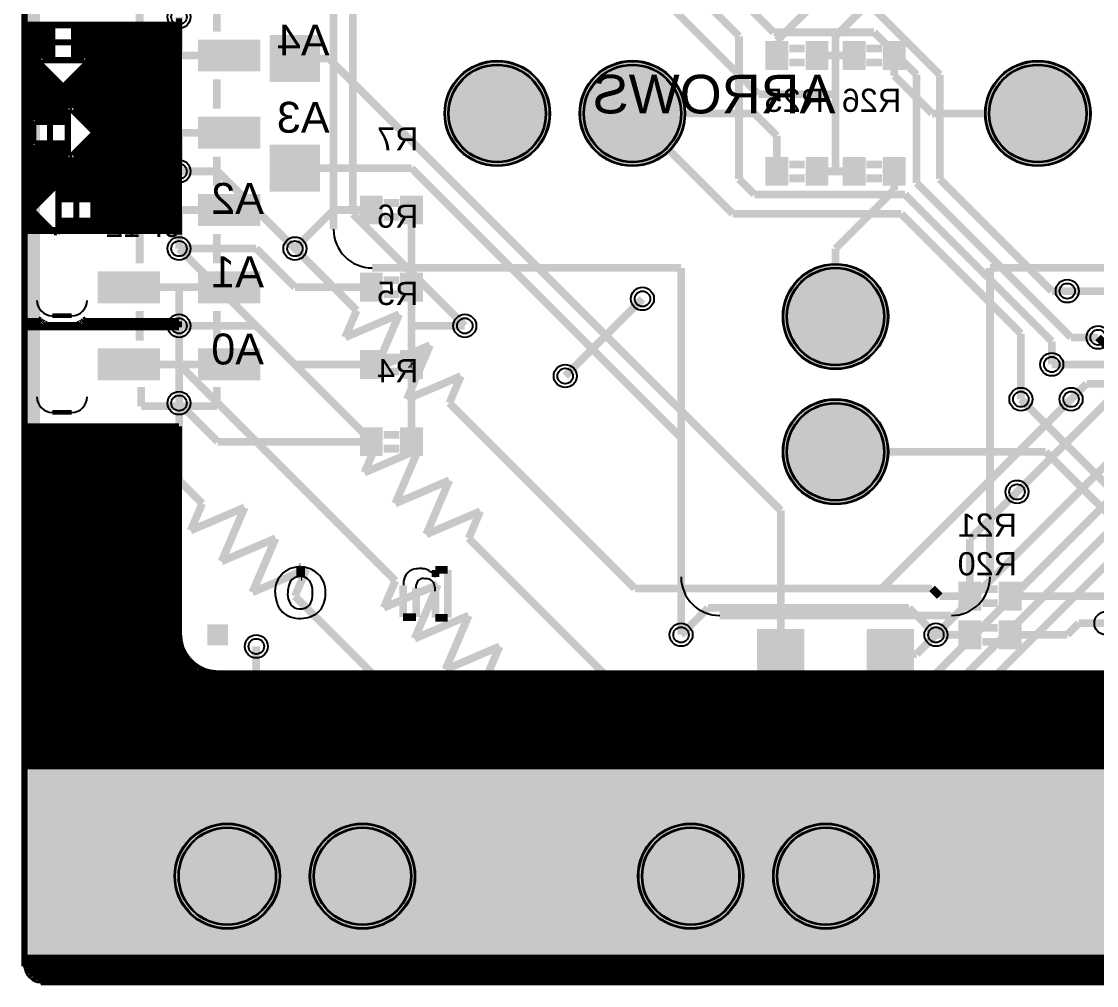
# Model space of a CAD drawing. Extents: x -38954 to -35245, y 27171 to 29112.
# Drawn here: x -38954 to -37562, y 27171 to 28419 of the extents above; entities that cross this region are included whole.
import ezdxf

# ---------------------------------------------------------------- set-up
doc = ezdxf.new("R2010")
doc.units = 9
for name, color, linetype, true_color in [('BoardOutline', 7, 'Continuous', 0xff00ff), ('BottomLayer', 7, 'Continuous', 0x0000ff), ('BottomPasterLayer', 7, 'Continuous', 0x800000), ('BottomSilkLayer', 7, 'Continuous', 0x808000), ('BottomSolderLayer', 7, 'Continuous', 0xaa00ff), ('Document', 7, 'Continuous', 0xffffff), ('Hole', 7, 'Continuous', 0x000000), ('Multi-Layer', 7, 'Continuous', 0xc0c0c0), ('TopLayer', 7, 'Continuous', 0xff0000), ('TopSilkLayer', 7, 'Continuous', 0xffff00), ('TopSolderLayer', 7, 'Continuous', 0x800080)]:
    doc.layers.add(name, color=color, linetype=linetype, true_color=true_color)
doc.styles.get("Standard").update_dxf_attribs({"font": 'arial.ttf'})

msp = doc.modelspace()

# ---------------------------------------------------------------- hatches: boundary and pattern name
at = {"layer": 'BottomLayer'}
for points in [[(-38775.7, 28394.7), (-38854.3, 28394.7), (-38854.3, 28355.3), (-38775.7, 28355.3)], [(-38724.3, 28355.3), (-38645.7, 28355.3), (-38645.7, 28394.7), (-38724.3, 28394.7)], [(-38631.5, 28400.5), (-38631.5, 28341.5), (-38568.5, 28341.5), (-38568.5, 28400.5)], [(-37989.8, 28357.3), (-37962.2, 28357.3), (-37962.2, 28392.7), (-37989.8, 28392.7)], [(-37937.8, 28357.3), (-37910.2, 28357.3), (-37910.2, 28392.7), (-37937.8, 28392.7)], [(-37862.2, 28392.7), (-37889.8, 28392.7), (-37889.8, 28357.3), (-37862.2, 28357.3)], [(-37810.2, 28392.7), (-37837.8, 28392.7), (-37837.8, 28357.3), (-37810.2, 28357.3)], [(-38854.3, 28255.3), (-38775.7, 28255.3), (-38775.7, 28294.7), (-38854.3, 28294.7)], [(-38645.7, 28294.7), (-38724.3, 28294.7), (-38724.3, 28255.3), (-38645.7, 28255.3)], [(-38631.5, 28258.5), (-38631.5, 28199.5), (-38568.5, 28199.5), (-38568.5, 28258.5)], [(-37989.8, 28207.3), (-37962.2, 28207.3), (-37962.2, 28242.7), (-37989.8, 28242.7)], [(-37937.8, 28207.3), (-37910.2, 28207.3), (-37910.2, 28242.7), (-37937.8, 28242.7)], [(-37862.2, 28242.7), (-37889.8, 28242.7), (-37889.8, 28207.3), (-37862.2, 28207.3)], [(-37810.2, 28242.7), (-37837.8, 28242.7), (-37837.8, 28207.3), (-37810.2, 28207.3)], [(-38775.7, 28194.7), (-38854.3, 28194.7), (-38854.3, 28155.3), (-38775.7, 28155.3)], [(-38724.3, 28155.3), (-38645.7, 28155.3), (-38645.7, 28194.7), (-38724.3, 28194.7)], [(-38514.8, 28157.3), (-38487.2, 28157.3), (-38487.2, 28192.7), (-38514.8, 28192.7)], [(-38462.8, 28157.3), (-38435.2, 28157.3), (-38435.2, 28192.7), (-38462.8, 28192.7)], [(-38854.3, 28055.3), (-38775.7, 28055.3), (-38775.7, 28094.7), (-38854.3, 28094.7)], [(-38645.7, 28094.7), (-38724.3, 28094.7), (-38724.3, 28055.3), (-38645.7, 28055.3)], [(-38514.8, 28057.3), (-38487.2, 28057.3), (-38487.2, 28092.7), (-38514.8, 28092.7)], [(-38462.8, 28057.3), (-38435.2, 28057.3), (-38435.2, 28092.7), (-38462.8, 28092.7)], [(-38775.7, 27994.7), (-38854.3, 27994.7), (-38854.3, 27955.3), (-38775.7, 27955.3)], [(-38724.3, 27955.3), (-38645.7, 27955.3), (-38645.7, 27994.7), (-38724.3, 27994.7)], [(-38514.8, 27957.3), (-38487.2, 27957.3), (-38487.2, 27992.7), (-38514.8, 27992.7)], [(-38462.8, 27957.3), (-38435.2, 27957.3), (-38435.2, 27992.7), (-38462.8, 27992.7)], [(-38514.8, 27857.3), (-38487.2, 27857.3), (-38487.2, 27892.7), (-38514.8, 27892.7)], [(-38462.8, 27857.3), (-38435.2, 27857.3), (-38435.2, 27892.7), (-38462.8, 27892.7)], [(-37712.2, 27692.7), (-37739.8, 27692.7), (-37739.8, 27657.3), (-37712.2, 27657.3)], [(-37660.2, 27692.7), (-37687.8, 27692.7), (-37687.8, 27657.3), (-37660.2, 27657.3)], [(-38687.5, 27637.5), (-38712.5, 27637.5), (-38712.5, 27612.5), (-38687.5, 27612.5)], [(-37941.4, 27631.5), (-38000.6, 27631.5), (-38000.6, 27568.5), (-37941.4, 27568.5)], [(-37799.4, 27631.5), (-37858.6, 27631.5), (-37858.6, 27568.5), (-37799.4, 27568.5)], [(-37712.2, 27642.7), (-37739.8, 27642.7), (-37739.8, 27607.3), (-37712.2, 27607.3)], [(-37660.2, 27642.7), (-37687.8, 27642.7), (-37687.8, 27607.3), (-37660.2, 27607.3)]]:
    msp.add_hatch(color=256, dxfattribs=at).paths.add_polyline_path(points)
at = {"layer": 'BottomPasterLayer'}
for points in [[(-38775.7, 28394.7), (-38854.3, 28394.7), (-38854.3, 28355.3), (-38775.7, 28355.3)], [(-38724.3, 28355.3), (-38645.7, 28355.3), (-38645.7, 28394.7), (-38724.3, 28394.7)], [(-38631.5, 28400.5), (-38631.5, 28341.5), (-38568.5, 28341.5), (-38568.5, 28400.5)], [(-37989.8, 28357.3), (-37962.2, 28357.3), (-37962.2, 28392.7), (-37989.8, 28392.7)], [(-37937.8, 28357.3), (-37910.2, 28357.3), (-37910.2, 28392.7), (-37937.8, 28392.7)], [(-37862.2, 28392.7), (-37889.8, 28392.7), (-37889.8, 28357.3), (-37862.2, 28357.3)], [(-37810.2, 28392.7), (-37837.8, 28392.7), (-37837.8, 28357.3), (-37810.2, 28357.3)], [(-38854.3, 28255.3), (-38775.7, 28255.3), (-38775.7, 28294.7), (-38854.3, 28294.7)], [(-38645.7, 28294.7), (-38724.3, 28294.7), (-38724.3, 28255.3), (-38645.7, 28255.3)], [(-38631.5, 28258.5), (-38631.5, 28199.5), (-38568.5, 28199.5), (-38568.5, 28258.5)], [(-37989.8, 28207.3), (-37962.2, 28207.3), (-37962.2, 28242.7), (-37989.8, 28242.7)], [(-37937.8, 28207.3), (-37910.2, 28207.3), (-37910.2, 28242.7), (-37937.8, 28242.7)], [(-37862.2, 28242.7), (-37889.8, 28242.7), (-37889.8, 28207.3), (-37862.2, 28207.3)], [(-37810.2, 28242.7), (-37837.8, 28242.7), (-37837.8, 28207.3), (-37810.2, 28207.3)], [(-38775.7, 28194.7), (-38854.3, 28194.7), (-38854.3, 28155.3), (-38775.7, 28155.3)], [(-38724.3, 28155.3), (-38645.7, 28155.3), (-38645.7, 28194.7), (-38724.3, 28194.7)], [(-38514.8, 28157.3), (-38487.2, 28157.3), (-38487.2, 28192.7), (-38514.8, 28192.7)], [(-38462.8, 28157.3), (-38435.2, 28157.3), (-38435.2, 28192.7), (-38462.8, 28192.7)], [(-38854.3, 28055.3), (-38775.7, 28055.3), (-38775.7, 28094.7), (-38854.3, 28094.7)], [(-38645.7, 28094.7), (-38724.3, 28094.7), (-38724.3, 28055.3), (-38645.7, 28055.3)], [(-38514.8, 28057.3), (-38487.2, 28057.3), (-38487.2, 28092.7), (-38514.8, 28092.7)], [(-38462.8, 28057.3), (-38435.2, 28057.3), (-38435.2, 28092.7), (-38462.8, 28092.7)], [(-38775.7, 27994.7), (-38854.3, 27994.7), (-38854.3, 27955.3), (-38775.7, 27955.3)], [(-38724.3, 27955.3), (-38645.7, 27955.3), (-38645.7, 27994.7), (-38724.3, 27994.7)], [(-38514.8, 27957.3), (-38487.2, 27957.3), (-38487.2, 27992.7), (-38514.8, 27992.7)], [(-38462.8, 27957.3), (-38435.2, 27957.3), (-38435.2, 27992.7), (-38462.8, 27992.7)], [(-38514.8, 27857.3), (-38487.2, 27857.3), (-38487.2, 27892.7), (-38514.8, 27892.7)], [(-38462.8, 27857.3), (-38435.2, 27857.3), (-38435.2, 27892.7), (-38462.8, 27892.7)], [(-37712.2, 27692.7), (-37739.8, 27692.7), (-37739.8, 27657.3), (-37712.2, 27657.3)], [(-37660.2, 27692.7), (-37687.8, 27692.7), (-37687.8, 27657.3), (-37660.2, 27657.3)], [(-38687.5, 27637.5), (-38712.5, 27637.5), (-38712.5, 27612.5), (-38687.5, 27612.5)], [(-37941.4, 27631.5), (-38000.6, 27631.5), (-38000.6, 27568.5), (-37941.4, 27568.5)], [(-37799.4, 27631.5), (-37858.6, 27631.5), (-37858.6, 27568.5), (-37799.4, 27568.5)], [(-37712.2, 27642.7), (-37739.8, 27642.7), (-37739.8, 27607.3), (-37712.2, 27607.3)], [(-37660.2, 27642.7), (-37687.8, 27642.7), (-37687.8, 27607.3), (-37660.2, 27607.3)]]:
    msp.add_hatch(color=256, dxfattribs=at).paths.add_polyline_path(points)
at = {"layer": 'BottomSilkLayer'}
msp.add_hatch(color=256, dxfattribs=at).paths.add_polyline_path([(-38945, 27460), (-37250, 27460), (-37250, 27195), (-38945, 27195), (-38945, 27460)])
at = {"layer": 'BottomSolderLayer'}
for points in [[(-38774.7, 28395.7), (-38855.3, 28395.7), (-38855.3, 28354.3), (-38774.7, 28354.3)], [(-38725.3, 28354.3), (-38644.7, 28354.3), (-38644.7, 28395.7), (-38725.3, 28395.7)], [(-38632.6, 28401.5), (-38632.6, 28340.5), (-38567.4, 28340.5), (-38567.4, 28401.5)], [(-37990.8, 28356.3), (-37961.2, 28356.3), (-37961.2, 28393.7), (-37990.8, 28393.7)], [(-37938.8, 28356.3), (-37909.2, 28356.3), (-37909.2, 28393.7), (-37938.8, 28393.7)], [(-37861.2, 28393.7), (-37890.8, 28393.7), (-37890.8, 28356.3), (-37861.2, 28356.3)], [(-37809.2, 28393.7), (-37838.8, 28393.7), (-37838.8, 28356.3), (-37809.2, 28356.3)], [(-38406.4, 28300, 1), (-38269.6, 28300, 1)], [(-38231.4, 28300, 1), (-38094.6, 28300, 1)], [(-37706.4, 28300, 1), (-37569.6, 28300, 1)], [(-38855.3, 28254.3), (-38774.7, 28254.3), (-38774.7, 28295.7), (-38855.3, 28295.7)], [(-38644.7, 28295.7), (-38725.3, 28295.7), (-38725.3, 28254.3), (-38644.7, 28254.3)], [(-38632.6, 28259.5), (-38632.6, 28198.5), (-38567.4, 28198.5), (-38567.4, 28259.5)], [(-37990.8, 28206.3), (-37961.2, 28206.3), (-37961.2, 28243.7), (-37990.8, 28243.7)], [(-37938.8, 28206.3), (-37909.2, 28206.3), (-37909.2, 28243.7), (-37938.8, 28243.7)], [(-37861.2, 28243.7), (-37890.8, 28243.7), (-37890.8, 28206.3), (-37861.2, 28206.3)], [(-37809.2, 28243.7), (-37838.8, 28243.7), (-37838.8, 28206.3), (-37809.2, 28206.3)], [(-38774.7, 28195.7), (-38855.3, 28195.7), (-38855.3, 28154.3), (-38774.7, 28154.3)], [(-38725.3, 28154.3), (-38644.7, 28154.3), (-38644.7, 28195.7), (-38725.3, 28195.7)], [(-38515.8, 28156.3), (-38486.2, 28156.3), (-38486.2, 28193.7), (-38515.8, 28193.7)], [(-38463.8, 28156.3), (-38434.2, 28156.3), (-38434.2, 28193.7), (-38463.8, 28193.7)], [(-37968.4, 28037, 1), (-37831.6, 28037, 1)], [(-38855.3, 28054.3), (-38774.7, 28054.3), (-38774.7, 28095.7), (-38855.3, 28095.7)], [(-38644.7, 28095.7), (-38725.3, 28095.7), (-38725.3, 28054.3), (-38644.7, 28054.3)], [(-38515.8, 28056.3), (-38486.2, 28056.3), (-38486.2, 28093.7), (-38515.8, 28093.7)], [(-38463.8, 28056.3), (-38434.2, 28056.3), (-38434.2, 28093.7), (-38463.8, 28093.7)], [(-38774.7, 27995.7), (-38855.3, 27995.7), (-38855.3, 27954.3), (-38774.7, 27954.3)], [(-38725.3, 27954.3), (-38644.7, 27954.3), (-38644.7, 27995.7), (-38725.3, 27995.7)], [(-38515.8, 27956.3), (-38486.2, 27956.3), (-38486.2, 27993.7), (-38515.8, 27993.7)], [(-38463.8, 27956.3), (-38434.2, 27956.3), (-38434.2, 27993.7), (-38463.8, 27993.7)], [(-37968.4, 27862, 1), (-37831.6, 27862, 1)], [(-38515.8, 27856.3), (-38486.2, 27856.3), (-38486.2, 27893.7), (-38515.8, 27893.7)], [(-38463.8, 27856.3), (-38434.2, 27856.3), (-38434.2, 27893.7), (-38463.8, 27893.7)], [(-37711.2, 27693.7), (-37740.8, 27693.7), (-37740.8, 27656.3), (-37711.2, 27656.3)], [(-37659.2, 27693.7), (-37688.8, 27693.7), (-37688.8, 27656.3), (-37659.2, 27656.3)], [(-37711.2, 27643.7), (-37740.8, 27643.7), (-37740.8, 27606.3), (-37711.2, 27606.3)], [(-37659.2, 27643.7), (-37688.8, 27643.7), (-37688.8, 27606.3), (-37659.2, 27606.3)], [(-38686.5, 27638.5), (-38713.5, 27638.5), (-38713.5, 27611.5), (-38686.5, 27611.5)], [(-37940.4, 27632.5), (-38001.6, 27632.5), (-38001.6, 27567.5), (-37940.4, 27567.5)], [(-37798.4, 27632.5), (-37859.6, 27632.5), (-37859.6, 27567.5), (-37798.4, 27567.5)], [(-38755.9, 27312.5, 1), (-38619.1, 27312.5, 1)], [(-38580.9, 27312.5, 1), (-38444.1, 27312.5, 1)], [(-38155.9, 27312.5, 1), (-38019.1, 27312.5, 1)], [(-37980.9, 27312.5, 1), (-37844.1, 27312.5, 1)]]:
    msp.add_hatch(color=256, dxfattribs=at).paths.add_polyline_path(points)
at = {"layer": 'Multi-Layer'}
for points in [[(-38405.4, 28300, 1), (-38270.6, 28300, 1)], [(-38230.4, 28300, 1), (-38095.6, 28300, 1)], [(-37705.4, 28300, 1), (-37570.6, 28300, 1)], [(-37967.4, 28037, 1), (-37832.6, 28037, 1)], [(-37967.4, 27862, 1), (-37832.6, 27862, 1)], [(-38754.9, 27312.5, 1), (-38620.1, 27312.5, 1)], [(-38579.9, 27312.5, 1), (-38445.1, 27312.5, 1)], [(-38154.9, 27312.5, 1), (-38020.1, 27312.5, 1)], [(-37979.9, 27312.5, 1), (-37845.1, 27312.5, 1)]]:
    msp.add_hatch(color=256, dxfattribs=at).paths.add_polyline_path(points)
at = {"layer": 'TopSilkLayer'}
msp.add_hatch(color=256, dxfattribs=at).paths.add_polyline_path([(-38950, 29075), (-38930, 29075), (-38930, 27525), (-38950, 27525), (-38950, 29075)])
at = {"layer": 'TopSolderLayer'}
for points in [[(-38406.4, 28300, 1), (-38269.6, 28300, 1)], [(-38231.4, 28300, 1), (-38094.6, 28300, 1)], [(-37706.4, 28300, 1), (-37569.6, 28300, 1)], [(-37968.4, 28037, 1), (-37831.6, 28037, 1)], [(-37968.4, 27862, 1), (-37831.6, 27862, 1)], [(-38755.9, 27312.5, 1), (-38619.1, 27312.5, 1)], [(-38580.9, 27312.5, 1), (-38444.1, 27312.5, 1)], [(-38155.9, 27312.5, 1), (-38019.1, 27312.5, 1)], [(-37980.9, 27312.5, 1), (-37844.1, 27312.5, 1)]]:
    msp.add_hatch(color=256, dxfattribs=at).paths.add_polyline_path(points)

# ---------------------------------------------------------------- linework, layer by layer
at = {"layer": 'BoardOutline', "const_width": 8}
for points in [[(-38950, 27196), (-38950, 29054)], [(-35271, 27175), (-38929, 27175)]]:
    msp.add_lwpolyline(points, dxfattribs=at)
at = {"layer": 'BoardOutline'}
msp.add_arc((-38928.8, 27196.2), 21.2, 180.0081, 270, dxfattribs=at)
at = {"layer": 'BottomLayer', "const_width": 10}
for points in [[(-38300, 28625), (-38000, 28325)], [(-37976, 28394), (-37900, 28470)], [(-37850, 28450), (-37900, 28400)], [(-38750, 28425), (-38750, 28375)], [(-37976, 28375), (-37976, 28394)], [(-37900, 28400), (-37900, 28375)], [(-38750, 28375), (-38815, 28375)], [(-38685, 28375), (-38750, 28375)], [(-38600, 28371), (-38556, 28371)], [(-38556, 28371), (-37971, 27786)], [(-37924, 28375), (-37900, 28375)], [(-37876, 28375), (-37900, 28375)], [(-37900, 28375), (-37900, 28325)], [(-37824, 28375), (-37824, 28349)], [(-37775, 28300), (-37824, 28349)], [(-38000, 28325), (-37900, 28325)], [(-37900, 28325), (-37900, 28225)], [(-38163, 28300), (-38005, 28300)], [(-37976, 28271), (-38005, 28300)], [(-37638, 28300), (-37775, 28300)], [(-38750, 28275), (-38815, 28275)], [(-38750, 28225), (-38750, 28275)], [(-38685, 28275), (-38750, 28275)], [(-37976, 28225), (-37976, 28271)], [(-38600, 28229), (-38449, 28229)], [(-38449, 28229), (-38100, 27880)], [(-37900, 28225), (-37924, 28225)], [(-37876, 28225), (-37900, 28225)], [(-37824, 28225), (-37824, 28201)], [(-37900, 28125), (-37824, 28201)], [(-38750, 28175), (-38815, 28175)], [(-38750, 28125), (-38750, 28175)], [(-38685, 28175), (-38750, 28175)], [(-38600, 28125), (-38550, 28175)], [(-38501, 28175), (-38550, 28175)], [(-38449, 28075), (-38449, 28175)], [(-38650, 28125), (-38750, 28125)], [(-38600, 28075), (-38650, 28125)], [(-37900, 28037), (-37900, 28125)], [(-38815, 28075), (-38750, 28075)], [(-38750, 28025), (-38750, 28075)], [(-38750, 28075), (-38685, 28075)], [(-38501, 28075), (-38600, 28075)], [(-38449, 28025), (-38449, 28075)], [(-37600, 28070), (-37510, 28070)], [(-38650, 28025), (-38750, 28025)], [(-38600, 27975), (-38650, 28025)], [(-38449, 27975), (-38449, 28025)], [(-38380, 28025), (-38449, 28025)], [(-37550, 28000), (-37560, 28010)], [(-38750, 27975), (-38815, 27975)], [(-38750, 27925), (-38750, 27975)], [(-38685, 27975), (-38750, 27975)], [(-38501, 27975), (-38600, 27975)], [(-38450, 27975), (-38449, 27975)], [(-38449, 27974), (-38450, 27975)], [(-38449, 27875), (-38449, 27974)], [(-37290, 27975), (-37620, 27975)], [(-37575, 27950), (-37595, 27930)], [(-37280, 27950), (-37575, 27950)], [(-38700, 27875), (-38750, 27925)], [(-37430, 27700), (-37660, 27930)], [(-38501, 27875), (-38700, 27875)], [(-38100, 27625), (-38100, 27880)], [(-37900, 27862), (-37628, 27862)], [(-37440, 27675), (-37628, 27862)], [(-37726, 27749), (-37665, 27810)], [(-37971, 27685), (-37971, 27786)], [(-37726, 27675), (-37726, 27749)], [(-37971, 27600), (-37971, 27685)], [(-37775, 27685), (-37971, 27685)], [(-37765, 27675), (-37775, 27685)], [(-37726, 27675), (-37765, 27675)], [(-37500, 27675), (-37674, 27675)], [(-37585, 27640), (-37600, 27625)], [(-37550, 27640), (-37585, 27640)], [(-37795, 27600), (-37770, 27625)], [(-37726, 27625), (-37770, 27625)], [(-37674, 27625), (-37600, 27625)], [(-37829, 27600), (-37795, 27600)]]:
    msp.add_lwpolyline(points, dxfattribs=at)
at = {"layer": 'BottomSilkLayer'}
for points, const_width in [([(-38801, 28406), (-38801, 28444)], 10), ([(-38701, 28406), (-38701, 28444)], 10), ([(-38950, 28423), (-38950, 28415)], 8), ([(-38750, 28415), (-38750, 28423)], 8), ([(-38950, 28415), (-38950, 28407)], 8), ([(-38750, 28415), (-38950, 28415)], 8), ([(-38950, 28407), (-38950, 28399)], 8), ([(-38914, 28407), (-38950, 28407)], 8), ([(-38914, 28412), (-38912, 28414)], 8), ([(-38914, 28407), (-38914, 28412)], 8), ([(-38914, 28399), (-38914, 28407)], 8), ([(-38912, 28414), (-38888, 28414)], 8), ([(-38888, 28414), (-38886, 28412)], 8), ([(-38886, 28412), (-38886, 28407)], 8), ([(-38886, 28407), (-38886, 28399)], 8), ([(-38750, 28407), (-38886, 28407)], 8), ([(-38750, 28407), (-38750, 28415)], 8), ([(-38750, 28399), (-38750, 28407)], 8), ([(-38950, 28399), (-38950, 28391)], 8), ([(-38914, 28399), (-38950, 28399)], 8), ([(-38950, 28391), (-38950, 28383)], 8), ([(-38914, 28391), (-38950, 28391)], 8), ([(-38914, 28392), (-38914, 28399)], 8), ([(-38914, 28391), (-38914, 28392)], 8), ([(-38914, 28392), (-38886, 28392)], 8), ([(-38914, 28383), (-38914, 28391)], 8), ([(-38886, 28399), (-38886, 28392)], 8), ([(-38750, 28399), (-38886, 28399)], 8), ([(-38886, 28392), (-38886, 28391)], 8), ([(-38886, 28391), (-38886, 28383)], 8), ([(-38750, 28391), (-38886, 28391)], 8), ([(-38750, 28391), (-38750, 28399)], 8), ([(-38750, 28383), (-38750, 28391)], 8), ([(-38950, 28383), (-38950, 28375)], 8), ([(-38914, 28383), (-38950, 28383)], 8), ([(-38914, 28375), (-38914, 28383)], 8), ([(-38886, 28383), (-38886, 28375)], 8), ([(-38750, 28383), (-38886, 28383)], 8), ([(-38750, 28375), (-38750, 28383)], 8), ([(-38950, 28375), (-38950, 28367)], 8), ([(-38914, 28375), (-38950, 28375)], 8), ([(-38950, 28367), (-38950, 28359)], 8), ([(-38929, 28367), (-38950, 28367)], 8), ([(-38929, 28367), (-38927, 28369)], 8), ([(-38929, 28363), (-38929, 28367)], 8), ([(-38925, 28359), (-38929, 28363)], 8), ([(-38927, 28369), (-38914, 28369)], 8), ([(-38914, 28369), (-38914, 28375)], 8), ([(-38914, 28369), (-38886, 28369)], 8), ([(-38886, 28375), (-38886, 28369)], 8), ([(-38750, 28375), (-38886, 28375)], 8), ([(-38886, 28369), (-38873, 28369)], 8), ([(-38871, 28363), (-38875, 28359)], 8), ([(-38873, 28369), (-38871, 28367)], 8), ([(-38871, 28367), (-38871, 28363)], 8), ([(-38750, 28367), (-38871, 28367)], 8), ([(-38750, 28367), (-38750, 28375)], 8), ([(-38750, 28359), (-38750, 28367)], 8), ([(-38950, 28359), (-38950, 28351)], 8), ([(-38925, 28359), (-38950, 28359)], 8), ([(-38950, 28351), (-38950, 28343)], 8), ([(-38917, 28351), (-38950, 28351)], 8), ([(-38917, 28351), (-38925, 28359)], 8), ([(-38909, 28343), (-38917, 28351)], 8), ([(-38883, 28351), (-38891, 28343)], 8), ([(-38875, 28359), (-38883, 28351)], 8), ([(-38750, 28351), (-38883, 28351)], 8), ([(-38750, 28359), (-38875, 28359)], 8), ([(-38750, 28351), (-38750, 28359)], 8), ([(-38750, 28343), (-38750, 28351)], 8), ([(-38950, 28343), (-38950, 28335)], 8), ([(-38909, 28343), (-38950, 28343)], 8), ([(-38950, 28335), (-38950, 28327)], 8), ([(-38750, 28335), (-38950, 28335)], 8), ([(-38902, 28336), (-38909, 28343)], 8), ([(-38898, 28336), (-38902, 28336)], 8), ([(-38891, 28343), (-38898, 28336)], 8), ([(-38750, 28343), (-38891, 28343)], 8), ([(-38801, 28306), (-38801, 28344)], 10), ([(-38750, 28335), (-38750, 28343)], 8), ([(-38750, 28327), (-38750, 28335)], 8), ([(-38701, 28306), (-38701, 28344)], 10), ([(-38950, 28327), (-38950, 28319)], 8), ([(-38750, 28327), (-38950, 28327)], 8), ([(-38750, 28319), (-38750, 28327)], 8), ([(-38950, 28319), (-38950, 28311)], 8), ([(-38750, 28319), (-38950, 28319)], 8), ([(-38950, 28311), (-38950, 28303)], 8), ([(-38750, 28311), (-38950, 28311)], 8), ([(-38750, 28311), (-38750, 28319)], 8), ([(-38750, 28303), (-38750, 28311)], 8), ([(-38950, 28303), (-38950, 28295)], 8), ([(-38893, 28303), (-38950, 28303)], 8), ([(-38950, 28295), (-38950, 28287)], 8), ([(-38894, 28295), (-38950, 28295)], 8), ([(-38894, 28302), (-38893, 28303)], 8), ([(-38894, 28295), (-38894, 28302)], 8), ([(-38894, 28289), (-38894, 28295)], 8), ([(-38893, 28303), (-38892, 28304)], 8), ([(-38892, 28304), (-38888, 28304)], 8), ([(-38888, 28304), (-38887, 28303)], 8), ([(-38887, 28303), (-38879, 28295)], 8), ([(-38750, 28303), (-38887, 28303)], 8), ([(-38879, 28295), (-38871, 28287)], 8), ([(-38750, 28295), (-38879, 28295)], 8), ([(-38750, 28295), (-38750, 28303)], 8), ([(-38750, 28287), (-38750, 28295)], 8), ([(-38950, 28287), (-38950, 28279)], 8), ([(-38939, 28287), (-38950, 28287)], 8), ([(-38939, 28287), (-38937, 28289)], 8), ([(-38939, 28279), (-38939, 28287)], 8), ([(-38937, 28289), (-38917, 28289)], 8), ([(-38917, 28289), (-38894, 28289)], 8), ([(-38917, 28261), (-38917, 28289)], 8), ([(-38894, 28261), (-38894, 28289)], 8), ([(-38871, 28287), (-38863, 28279)], 8), ([(-38750, 28287), (-38871, 28287)], 8), ([(-38750, 28279), (-38750, 28287)], 8), ([(-38950, 28279), (-38950, 28271)], 8), ([(-38939, 28279), (-38950, 28279)], 8), ([(-38950, 28271), (-38950, 28263)], 8), ([(-38939, 28271), (-38950, 28271)], 8), ([(-38939, 28271), (-38939, 28279)], 8), ([(-38939, 28263), (-38939, 28271)], 8), ([(-38863, 28271), (-38871, 28263)], 8), ([(-38863, 28279), (-38861, 28277)], 8), ([(-38750, 28279), (-38863, 28279)], 8), ([(-38861, 28273), (-38863, 28271)], 8), ([(-38750, 28271), (-38863, 28271)], 8), ([(-38861, 28277), (-38861, 28273)], 8), ([(-38750, 28271), (-38750, 28279)], 8), ([(-38750, 28263), (-38750, 28271)], 8), ([(-38950, 28263), (-38950, 28255)], 8), ([(-38939, 28263), (-38950, 28263)], 8), ([(-38950, 28255), (-38950, 28247)], 8), ([(-38894, 28255), (-38950, 28255)], 8), ([(-38937, 28261), (-38939, 28263)], 8), ([(-38917, 28261), (-38937, 28261)], 8), ([(-38894, 28261), (-38917, 28261)], 8), ([(-38894, 28255), (-38894, 28261)], 8), ([(-38894, 28248), (-38894, 28255)], 8), ([(-38879, 28255), (-38887, 28247)], 8), ([(-38871, 28263), (-38879, 28255)], 8), ([(-38750, 28255), (-38879, 28255)], 8), ([(-38750, 28263), (-38871, 28263)], 8), ([(-38750, 28255), (-38750, 28263)], 8), ([(-38750, 28247), (-38750, 28255)], 8), ([(-38950, 28247), (-38950, 28239)], 8), ([(-38893, 28247), (-38950, 28247)], 8), ([(-38950, 28239), (-38950, 28231)], 8), ([(-38750, 28239), (-38950, 28239)], 8), ([(-38893, 28247), (-38894, 28248)], 8), ([(-38892, 28246), (-38893, 28247)], 8), ([(-38888, 28246), (-38892, 28246)], 8), ([(-38887, 28247), (-38888, 28246)], 8), ([(-38750, 28247), (-38887, 28247)], 8), ([(-38801, 28206), (-38801, 28244)], 10), ([(-38750, 28239), (-38750, 28247)], 8), ([(-38750, 28231), (-38750, 28239)], 8), ([(-38701, 28206), (-38701, 28244)], 10), ([(-38950, 28231), (-38950, 28223)], 8), ([(-38750, 28231), (-38950, 28231)], 8), ([(-38750, 28223), (-38750, 28231)], 8), ([(-38950, 28223), (-38950, 28215)], 8), ([(-38750, 28223), (-38950, 28223)], 8), ([(-38950, 28215), (-38950, 28207)], 8), ([(-38750, 28215), (-38950, 28215)], 8), ([(-38750, 28215), (-38750, 28223)], 8), ([(-38750, 28207), (-38750, 28215)], 8), ([(-38950, 28207), (-38950, 28199)], 8), ([(-38750, 28207), (-38950, 28207)], 8), ([(-38950, 28199), (-38950, 28191)], 8), ([(-38917, 28199), (-38950, 28199)], 8), ([(-38925, 28191), (-38917, 28199)], 8), ([(-38917, 28199), (-38912, 28204)], 8), ([(-38912, 28204), (-38908, 28204)], 8), ([(-38908, 28204), (-38906, 28202)], 8), ([(-38906, 28202), (-38906, 28199)], 8), ([(-38906, 28199), (-38906, 28191)], 8), ([(-38750, 28199), (-38906, 28199)], 8), ([(-38750, 28199), (-38750, 28207)], 8), ([(-38750, 28191), (-38750, 28199)], 8), ([(-38950, 28191), (-38950, 28183)], 8), ([(-38925, 28191), (-38950, 28191)], 8), ([(-38950, 28183), (-38950, 28175)], 8), ([(-38933, 28183), (-38950, 28183)], 8), ([(-38939, 28177), (-38933, 28183)], 8), ([(-38933, 28183), (-38925, 28191)], 8), ([(-38906, 28191), (-38906, 28189)], 8), ([(-38750, 28191), (-38906, 28191)], 8), ([(-38906, 28189), (-38883, 28189)], 8), ([(-38906, 28189), (-38906, 28161)], 8), ([(-38883, 28189), (-38863, 28189)], 8), ([(-38883, 28189), (-38883, 28161)], 8), ([(-38863, 28189), (-38861, 28187)], 8), ([(-38861, 28187), (-38861, 28183)], 8), ([(-38861, 28183), (-38861, 28175)], 8), ([(-38750, 28183), (-38861, 28183)], 8), ([(-38750, 28183), (-38750, 28191)], 8), ([(-38750, 28175), (-38750, 28183)], 8), ([(-38950, 28175), (-38950, 28167)], 8), ([(-38939, 28175), (-38950, 28175)], 8), ([(-38939, 28175), (-38939, 28177)], 8), ([(-38939, 28173), (-38939, 28175)], 8), ([(-38933, 28167), (-38939, 28173)], 8), ([(-38861, 28175), (-38861, 28167)], 8), ([(-38750, 28175), (-38861, 28175)], 8), ([(-38750, 28167), (-38750, 28175)], 8), ([(-38950, 28167), (-38950, 28159)], 8), ([(-38933, 28167), (-38950, 28167)], 8), ([(-38950, 28159), (-38950, 28151)], 8), ([(-38925, 28159), (-38950, 28159)], 8), ([(-38925, 28159), (-38933, 28167)], 8), ([(-38917, 28151), (-38925, 28159)], 8), ([(-38883, 28161), (-38906, 28161)], 8), ([(-38906, 28161), (-38906, 28159)], 8), ([(-38906, 28159), (-38906, 28151)], 8), ([(-38750, 28159), (-38906, 28159)], 8), ([(-38863, 28161), (-38883, 28161)], 8), ([(-38861, 28163), (-38863, 28161)], 8), ([(-38861, 28167), (-38861, 28163)], 8), ([(-38750, 28167), (-38861, 28167)], 8), ([(-38750, 28159), (-38750, 28167)], 8), ([(-38750, 28151), (-38750, 28159)], 8), ([(-38950, 28151), (-38950, 28143)], 8), ([(-38917, 28151), (-38950, 28151)], 8), ([(-38750, 28148), (-38950, 28148)], 8), ([(-38900, 28150), (-38950, 28150)], 6), ([(-38912, 28146), (-38917, 28151)], 8), ([(-38908, 28146), (-38912, 28146)], 8), ([(-38906, 28148), (-38908, 28146)], 8), ([(-38906, 28151), (-38906, 28148)], 8), ([(-38750, 28151), (-38906, 28151)], 8), ([(-38801, 28106), (-38801, 28144)], 10), ([(-38750, 28143), (-38750, 28151)], 8), ([(-38701, 28106), (-38701, 28144)], 10), ([(-38801, 28006), (-38801, 28044)], 10), ([(-38701, 28006), (-38701, 28044)], 10), ([(-38950, 28031), (-38950, 28025)], 8), ([(-38929, 28031), (-38950, 28031)], 8), ([(-38930, 28032), (-38933, 28034)], 8), ([(-38929, 28031), (-38930, 28032)], 8), ([(-38928, 28030), (-38929, 28031)], 8), ([(-38927, 28030), (-38928, 28030)], 8), ([(-38926, 28029), (-38927, 28030)], 8), ([(-38925, 28029), (-38926, 28029)], 8), ([(-38924, 28028), (-38925, 28029)], 8), ([(-38889, 28038), (-38914, 28038)], 6), ([(-38878, 28029), (-38879, 28028)], 8), ([(-38877, 28029), (-38878, 28029)], 8), ([(-38876, 28030), (-38877, 28029)], 8), ([(-38875, 28030), (-38876, 28030)], 8), ([(-38874, 28031), (-38875, 28030)], 8), ([(-38873, 28032), (-38874, 28031)], 8), ([(-38750, 28031), (-38874, 28031)], 8), ([(-38870, 28034), (-38873, 28032)], 8), ([(-38750, 28023), (-38750, 28031)], 8), ([(-38950, 28025), (-38950, 28023)], 8), ([(-38750, 28023), (-38950, 28023)], 8), ([(-38900, 28025), (-38950, 28025)], 6), ([(-38921, 28026), (-38924, 28028)], 8), ([(-38918, 28026), (-38921, 28026)], 8), ([(-38914, 28026), (-38918, 28026)], 8), ([(-38912, 28026), (-38914, 28026)], 8), ([(-38891, 28026), (-38912, 28026)], 8), ([(-38889, 28026), (-38891, 28026)], 8), ([(-38885, 28026), (-38889, 28026)], 8), ([(-38882, 28026), (-38885, 28026)], 8), ([(-38879, 28028), (-38882, 28026)], 8), ([(-38799, 27946), (-38799, 27921)], 10), ([(-38701, 27921), (-38701, 27946)], 10), ([(-38799, 27921), (-38701, 27921)], 10), ([(-38889, 27913), (-38914, 27913)], 6), ([(-38950, 27895), (-38950, 27887)], 8), ([(-38750, 27895), (-38950, 27895)], 8), ([(-38750, 27887), (-38750, 27895)], 8), ([(-38950, 27887), (-38950, 27879)], 8), ([(-38750, 27887), (-38950, 27887)], 8), ([(-38950, 27879), (-38950, 27871)], 8), ([(-38750, 27879), (-38950, 27879)], 8), ([(-38750, 27879), (-38750, 27887)], 8), ([(-38750, 27871), (-38750, 27879)], 8), ([(-38950, 27871), (-38950, 27863)], 8), ([(-38750, 27871), (-38950, 27871)], 8), ([(-38950, 27863), (-38950, 27855)], 8), ([(-38750, 27863), (-38950, 27863)], 8), ([(-38750, 27863), (-38750, 27871)], 8), ([(-38750, 27855), (-38750, 27863)], 8), ([(-38950, 27855), (-38950, 27847)], 8), ([(-38750, 27855), (-38950, 27855)], 8), ([(-38750, 27847), (-38750, 27855)], 8), ([(-38950, 27847), (-38950, 27839)], 8), ([(-38750, 27847), (-38950, 27847)], 8), ([(-38950, 27839), (-38950, 27831)], 8), ([(-38750, 27839), (-38950, 27839)], 8), ([(-38750, 27839), (-38750, 27847)], 8), ([(-38750, 27831), (-38750, 27839)], 8), ([(-38950, 27831), (-38950, 27823)], 8), ([(-38750, 27831), (-38950, 27831)], 8), ([(-38950, 27823), (-38950, 27815)], 8), ([(-38750, 27823), (-38950, 27823)], 8), ([(-38750, 27823), (-38750, 27831)], 8), ([(-38750, 27815), (-38750, 27823)], 8), ([(-38950, 27815), (-38950, 27807)], 8), ([(-38750, 27815), (-38950, 27815)], 8), ([(-38950, 27807), (-38950, 27799)], 8), ([(-38750, 27807), (-38950, 27807)], 8), ([(-38750, 27807), (-38750, 27815)], 8), ([(-38750, 27799), (-38750, 27807)], 8), ([(-38950, 27799), (-38950, 27791)], 8), ([(-38750, 27799), (-38950, 27799)], 8), ([(-38750, 27791), (-38750, 27799)], 8), ([(-38950, 27791), (-38950, 27783)], 8), ([(-38750, 27791), (-38950, 27791)], 8), ([(-38950, 27783), (-38950, 27775)], 8), ([(-38750, 27783), (-38950, 27783)], 8), ([(-38750, 27783), (-38750, 27791)], 8), ([(-38750, 27775), (-38750, 27783)], 8), ([(-38950, 27583), (-38950, 27775)], 8), ([(-38750, 27775), (-38950, 27775)], 8), ([(-38950, 27767), (-38950, 27759)], 8), ([(-38750, 27767), (-38950, 27767)], 8), ([(-38750, 27775), (-38750, 27767)], 8), ([(-38750, 27759), (-38750, 27767)], 8), ([(-38950, 27759), (-38950, 27751)], 8), ([(-38750, 27759), (-38950, 27759)], 8), ([(-38950, 27751), (-38950, 27743)], 8), ([(-38750, 27751), (-38950, 27751)], 8), ([(-38750, 27751), (-38750, 27759)], 8), ([(-38750, 27743), (-38750, 27751)], 8), ([(-38950, 27743), (-38950, 27735)], 8), ([(-38750, 27743), (-38950, 27743)], 8), ([(-38750, 27735), (-38750, 27743)], 8), ([(-38950, 27735), (-38950, 27727)], 8), ([(-38750, 27735), (-38950, 27735)], 8), ([(-38950, 27727), (-38950, 27719)], 8), ([(-38750, 27727), (-38950, 27727)], 8), ([(-38750, 27727), (-38750, 27735)], 8), ([(-38750, 27719), (-38750, 27727)], 8), ([(-38950, 27719), (-38950, 27711)], 8), ([(-38750, 27719), (-38950, 27719)], 8), ([(-38950, 27711), (-38950, 27703)], 8), ([(-38750, 27711), (-38950, 27711)], 8), ([(-38750, 27711), (-38750, 27719)], 8), ([(-38750, 27703), (-38750, 27711)], 8), ([(-38593, 27713), (-38594, 27713)], 10), ([(-38593, 27700), (-38593, 27713)], 10), ([(-38592, 27713), (-38592, 27700)], 10), ([(-38402, 27709), (-38418, 27709)], 10), ([(-38418, 27709), (-38418, 27700)], 10), ([(-38402, 27647), (-38402, 27709)], 10), ([(-38950, 27703), (-38950, 27695)], 8), ([(-38750, 27703), (-38950, 27703)], 8), ([(-38950, 27695), (-38950, 27687)], 8), ([(-38750, 27695), (-38950, 27695)], 8), ([(-38750, 27695), (-38750, 27703)], 8), ([(-38750, 27687), (-38750, 27695)], 8), ([(-38592, 27700), (-38591, 27700)], 10), ([(-38950, 27687), (-38950, 27679)], 8), ([(-38750, 27687), (-38950, 27687)], 8), ([(-38750, 27679), (-38750, 27687)], 8), ([(-38460, 27689), (-38460, 27648)], 10), ([(-38443, 27648), (-38443, 27686)], 10), ([(-38418, 27681), (-38418, 27647)], 10), ([(-38950, 27679), (-38950, 27671)], 8), ([(-38750, 27679), (-38950, 27679)], 8), ([(-38950, 27671), (-38950, 27663)], 8), ([(-38750, 27671), (-38950, 27671)], 8), ([(-38750, 27671), (-38750, 27679)], 8), ([(-38750, 27663), (-38750, 27671)], 8), ([(-38950, 27663), (-38950, 27655)], 8), ([(-38750, 27663), (-38950, 27663)], 8), ([(-38950, 27655), (-38950, 27647)], 8), ([(-38750, 27655), (-38950, 27655)], 8), ([(-38750, 27655), (-38750, 27663)], 8), ([(-38750, 27647), (-38750, 27655)], 8), ([(-38950, 27647), (-38950, 27639)], 8), ([(-38750, 27647), (-38950, 27647)], 8), ([(-38950, 27639), (-38950, 27631)], 8), ([(-38750, 27639), (-38950, 27639)], 8), ([(-38750, 27639), (-38750, 27647)], 8), ([(-38750, 27631), (-38750, 27639)], 8), ([(-38460, 27648), (-38443, 27648)], 10), ([(-38418, 27647), (-38402, 27647)], 10), ([(-38950, 27631), (-38950, 27623)], 8), ([(-38750, 27631), (-38950, 27631)], 8), ([(-38750, 27625), (-38750, 27631)], 8), ([(-38950, 27623), (-38950, 27615)], 8), ([(-38750, 27623), (-38950, 27623)], 8), ([(-38950, 27615), (-38950, 27607)], 8), ([(-38750, 27615), (-38950, 27615)], 8), ([(-38749, 27616), (-38750, 27625)], 8), ([(-38750, 27623), (-38750, 27625)], 8), ([(-38750, 27615), (-38750, 27623)], 8), ([(-38750, 27607), (-38750, 27615)], 8), ([(-38749, 27615), (-38750, 27615)], 8), ([(-38747, 27608), (-38749, 27616)], 8), ([(-38950, 27607), (-38950, 27599)], 8), ([(-38750, 27607), (-38950, 27607)], 8), ([(-38950, 27599), (-38950, 27591)], 8), ([(-38750, 27599), (-38950, 27599)], 8), ([(-38750, 27599), (-38750, 27607)], 8), ([(-38747, 27607), (-38750, 27607)], 8), ([(-38750, 27591), (-38750, 27599)], 8), ([(-38743, 27599), (-38750, 27599)], 8), ([(-38743, 27600), (-38747, 27608)], 8), ([(-38738, 27593), (-38743, 27600)], 8), ([(-38750, 27591), (-38950, 27591)], 8), ([(-38750, 27583), (-38750, 27591)], 8), ([(-38736, 27591), (-38750, 27591)], 8), ([(-38736, 27591), (-38738, 27593)], 8), ([(-38732, 27587), (-38736, 27591)], 8), ([(-38725, 27582), (-38732, 27587)], 8), ([(-38950, 27583), (-38950, 27575)], 8), ([(-38750, 27583), (-38950, 27583)], 8), ([(-38950, 27575), (-38950, 27567)], 8), ([(-38700, 27575), (-38950, 27575)], 8), ([(-38727, 27583), (-38750, 27583)], 8), ([(-38717, 27578), (-38725, 27582)], 8), ([(-38709, 27576), (-38717, 27578)], 8), ([(-38700, 27575), (-38709, 27576)], 8), ([(-35500, 27575), (-38700, 27575)], 8), ([(-38950, 27567), (-38950, 27559)], 8), ([(-35250, 27567), (-38950, 27567)], 8), ([(-38950, 27559), (-38950, 27551)], 8), ([(-36383, 27559), (-38950, 27559)], 8), ([(-38950, 27551), (-38950, 27543)], 8), ([(-36584, 27551), (-38950, 27551)], 8), ([(-38950, 27543), (-38950, 27535)], 8), ([(-36645, 27543), (-38950, 27543)], 8), ([(-38950, 27535), (-38950, 27527)], 8), ([(-36653, 27535), (-38950, 27535)], 8), ([(-38950, 27527), (-38950, 27519)], 8), ([(-36659, 27527), (-38950, 27527)], 8), ([(-38950, 27519), (-38950, 27511)], 8), ([(-36659, 27519), (-38950, 27519)], 8), ([(-38950, 27511), (-38950, 27503)], 8), ([(-36659, 27511), (-38950, 27511)], 8), ([(-38950, 27503), (-38950, 27495)], 8), ([(-36659, 27503), (-38950, 27503)], 8), ([(-38950, 27495), (-38950, 27487)], 8), ([(-36652, 27495), (-38950, 27495)], 8), ([(-38950, 27487), (-38950, 27479)], 8), ([(-36644, 27487), (-38950, 27487)], 8), ([(-38950, 27479), (-38950, 27471)], 8), ([(-36065, 27479), (-38950, 27479)], 8), ([(-38950, 27471), (-38950, 27463)], 8), ([(-36057, 27471), (-38950, 27471)], 8), ([(-38950, 27463), (-38950, 27455)], 8), ([(-35250, 27463), (-38950, 27463)], 8), ([(-38950, 27455), (-38950, 27207)], 8), ([(-35250, 27455), (-38950, 27455)], 8), ([(-38950, 27207), (-38950, 27205)], 8), ([(-35250, 27207), (-38950, 27207)], 8), ([(-38950, 27205), (-38949, 27199)], 8), ([(-38949, 27199), (-38947, 27193)], 8), ([(-35250, 27199), (-38949, 27199)], 8), ([(-38947, 27193), (-38943, 27187)], 8), ([(-35250, 27191), (-38945, 27191)], 8), ([(-38943, 27187), (-38939, 27183)], 8), ([(-38939, 27183), (-38933, 27179)], 8), ([(-35254, 27183), (-38939, 27183)], 8), ([(-38933, 27179), (-38928, 27177)], 8), ([(-38928, 27177), (-38921, 27175)], 8), ([(-38921, 27175), (-38915, 27175)], 8), ([(-35270, 27175), (-38915, 27175)], 8)]:
    msp.add_lwpolyline(points, dxfattribs=dict(at, const_width=const_width))
at = {"layer": 'BottomSilkLayer', "const_width": 10}
msp.add_lwpolyline([(-38418, 27700), (-38418, 27700)], close=True, dxfattribs=at)
at = {"layer": 'BottomSilkLayer'}
for centre, radius, start, end in [((-38914, 28058), 20, 180, 270), ((-38889, 28058), 20, 270, 0), ((-38914, 27933), 20, 180, 270), ((-38889, 27933), 20, 270, 0), ((-38593.6, 27677.2), 35.7, 90, 104.2599), ((-38593.6, 27677.6), 35.3, 59.3563, 87.7525), ((-38594.4, 27681.5), 31.4, 131.0116, 180.5329), ((-38594.8, 27682), 30.8, 104.2744, 131.0175), ((-38596, 27689.7), 10.2, 108.5955, 136.1658), ((-38593.1, 27681.3), 19.1, 90, 108.6235), ((-38591.3, 27687.8), 12.4, 37.821, 90), ((-38591.4, 27681.4), 31, 10.1123, 59.3622), ((-38441.5, 27693.1), 17.5, 134.767, 163.973), ((-38441.7, 27693.3), 17.1, 95.27, 134.7638), ((-38437.9, 27651.6), 59.1, 87.6144, 95.2861), ((-38436.2, 27690.5), 20.1, 51.7378, 87.5838), ((-38435.2, 27691.8), 18.5, 36.5719, 51.7675), ((-38590.8, 27576.7), 212, 36.0025, 36.5052), ((-38414.6, 27704.7), 5.86, 215.9839, 223.6272), ((-38418.1, 27701.4), 0.969, 223.6493, 270), ((-38567.9, 27678.1), 41.5, 166.7673, 180.5523), ((-38589, 27683.1), 19.9, 136.1904, 166.7633), ((-38597.9, 27682.7), 20.7, 4.1852, 37.8213), ((-38604.9, 27679), 44.7, 350.653, 10.1059), ((-38426.1, 27688.7), 33.5, 163.9586, 179.2346), ((-38427.4, 27685.6), 16.1, 149.0306, 179.9924), ((-38433.5, 27689.3), 8.93, 110.0523, 149.067), ((-38434.3, 27691.4), 6.69, 87.4044, 110.0879), ((-38351, 29475.4), 1779.2, 267.3265, 267.4684), ((-38430, 27687.6), 10.3, 49.1937, 87.5174), ((-38431.7, 27685.6), 12.9, 21.2096, 49.2256), ((-38436.3, 27683.9), 17.8, 0.7321, 21.176), ((-38577.2, 27681.7), 48.6, 180.541, 201.5718), ((-38582.9, 27677.9), 26.5, 180.5267, 207.9874), ((-38601, 27676.7), 23.9, 331.9407, 354.6608), ((-38635.5, 27680), 58.4, 354.6466, 4.1721), ((-38593.5, 27677.1), 33.1, 328.9776, 350.6635), ((-38523.7, 27682.8), 105.2, 359.2649, 0.7351), ((-38597.8, 27673.5), 26.5, 201.5541, 251.6984), ((-38595.4, 27671.3), 12.3, 208.0058, 245.0905), ((-38593, 27676.5), 18.1, 245.0479, 288.0156), ((-38591.4, 27671.6), 12.9, 287.9865, 331.9286), ((-38584.7, 27671.8), 22.9, 309.3384, 328.9809), ((-38592.4, 27689.8), 43.6, 251.706, 270.6804), ((-38592.3, 27681.1), 34.9, 270.6703, 309.3383)]:
    msp.add_arc(centre, radius, start, end, dxfattribs=at)
at = {"layer": 'BottomSolderLayer'}
for centre, radius in [((-38338, 28300), 68.4), ((-38163, 28300), 68.4), ((-37638, 28300), 68.4), ((-38338, 28300), 63.4), ((-38163, 28300), 63.4), ((-37638, 28300), 63.4), ((-37900, 28037), 68.4), ((-37900, 28037), 63.4), ((-37900, 27862), 68.4), ((-37900, 27862), 63.4), ((-38687.5, 27312.5), 68.4), ((-38512.5, 27312.5), 68.4), ((-38087.5, 27312.5), 68.4), ((-37912.5, 27312.5), 68.4), ((-38687.5, 27312.5), 63.4), ((-38512.5, 27312.5), 63.4), ((-38087.5, 27312.5), 63.4), ((-37912.5, 27312.5), 63.4)]:
    msp.add_circle(centre, radius, dxfattribs=at)
at = {"layer": 'Document', "const_width": 10}
for points in [[(-37940, 28384), (-37960, 28384)], [(-37840, 28384), (-37860, 28384)], [(-37960, 28366), (-37940, 28366)], [(-37860, 28366), (-37840, 28366)], [(-37940, 28234), (-37960, 28234)], [(-37840, 28234), (-37860, 28234)], [(-37960, 28216), (-37940, 28216)], [(-37860, 28216), (-37840, 28216)], [(-38465, 28184), (-38485, 28184)], [(-38485, 28166), (-38465, 28166)], [(-38465, 28084), (-38485, 28084)], [(-38485, 28066), (-38465, 28066)], [(-38465, 27984), (-38485, 27984)], [(-38485, 27966), (-38465, 27966)], [(-38465, 27884), (-38485, 27884)], [(-38485, 27866), (-38465, 27866)], [(-37690, 27684), (-37710, 27684)], [(-37710, 27666), (-37690, 27666)], [(-37690, 27634), (-37710, 27634)], [(-37710, 27616), (-37690, 27616)]]:
    msp.add_lwpolyline(points, dxfattribs=at)
at = {"layer": 'Hole'}
for centre in [(-38750, 28425), (-38750, 28225), (-38750, 28125), (-38600, 28125), (-37600, 28070), (-38150, 28060), (-38750, 28025), (-38380, 28025), (-37560, 28010), (-37620, 27975), (-38250, 27960), (-37660, 27930), (-37595, 27930), (-38750, 27925), (-37665, 27810), (-38100, 27625), (-37770, 27625), (-38650, 27610)]:
    msp.add_circle(centre, 10, dxfattribs=at)
at = {"layer": 'Multi-Layer'}
for centre, radius in [((-38750, 28425), 14.9), ((-38338, 28300), 67.4), ((-38163, 28300), 67.4), ((-37638, 28300), 67.4), ((-38338, 28300), 62.5), ((-38163, 28300), 62.5), ((-37638, 28300), 62.5), ((-38750, 28225), 14.9), ((-38750, 28125), 14.9), ((-38600, 28125), 14.9), ((-37900, 28037), 67.4), ((-37900, 28037), 62.5), ((-38150, 28060), 14.9), ((-37600, 28070), 14.9), ((-38750, 28025), 14.9), ((-38380, 28025), 14.9), ((-37560, 28010), 14.9), ((-37620, 27975), 14.9), ((-38250, 27960), 14.9), ((-38750, 27925), 14.9), ((-37660, 27930), 14.9), ((-37595, 27930), 14.9), ((-37900, 27862), 67.4), ((-37900, 27862), 62.5), ((-37665, 27810), 14.9), ((-37550, 27640), 14.9), ((-38100, 27625), 14.9), ((-37770, 27625), 14.9), ((-38650, 27610), 14.9), ((-38687.5, 27312.5), 67.4), ((-38512.5, 27312.5), 67.4), ((-38087.5, 27312.5), 67.4), ((-37912.5, 27312.5), 67.4), ((-38687.5, 27312.5), 62.5), ((-38512.5, 27312.5), 62.5), ((-38087.5, 27312.5), 62.5), ((-37912.5, 27312.5), 62.5)]:
    msp.add_circle(centre, radius, dxfattribs=at)
at = {"layer": 'TopLayer', "const_width": 10}
for points in [[(-37980, 28405), (-38050, 28475)], [(-37765, 28350), (-37880, 28465)], [(-38525, 28170), (-38525, 28454)], [(-38080, 28455), (-38025, 28400)], [(-37850, 28405), (-37980, 28405)], [(-37795, 28350), (-37850, 28405)], [(-38025, 28215), (-38025, 28400)], [(-37795, 28210), (-37795, 28350)], [(-37765, 28215), (-37765, 28350)], [(-38033, 28170), (-38163, 28300)], [(-38750, 28225), (-38700, 28225)], [(-38600, 28125), (-38700, 28225)], [(-38005, 28195), (-38025, 28215)], [(-37595, 28010), (-37795, 28210)], [(-37620, 28070), (-37765, 28215)], [(-37810, 28195), (-38005, 28195)], [(-37620, 28005), (-37810, 28195)], [(-38525, 28170), (-38380, 28025)], [(-37815, 28170), (-38033, 28170)], [(-37660, 28015), (-37815, 28170)], [(-38495, 27870), (-38750, 28125)], [(-38520, 28045), (-38600, 28125)], [(-37600, 28070), (-37620, 28070)], [(-38150, 28060), (-38250, 27960)], [(-38535, 28010), (-38520, 28045)], [(-38465, 28040), (-38535, 28010)], [(-38495, 27970), (-38465, 28040)], [(-38750, 27975), (-38750, 28025)], [(-37660, 27930), (-37660, 28015)], [(-38425, 28000), (-38495, 27970)], [(-38455, 27930), (-38425, 28000)], [(-37620, 27975), (-37620, 28005)], [(-37560, 28010), (-37595, 28010)], [(-38470, 27695), (-38750, 27975)], [(-37665, 27810), (-37495, 27980)], [(-38385, 27960), (-38455, 27930)], [(-38400, 27925), (-38385, 27960)], [(-38750, 27825), (-38750, 27925)], [(-38160, 27685), (-38400, 27925)], [(-37595, 27930), (-37840, 27685)], [(-37815, 27530), (-37420, 27925)], [(-37470, 27925), (-37770, 27625)], [(-37430, 27875), (-37795, 27510)], [(-38510, 27835), (-38495, 27870)], [(-38440, 27865), (-38510, 27835)], [(-38470, 27795), (-38440, 27865)], [(-38720, 27795), (-38750, 27825)], [(-38400, 27825), (-38470, 27795)], [(-38430, 27755), (-38400, 27825)], [(-37440, 27825), (-37775, 27490)], [(-38720, 27795), (-38735, 27760)], [(-38665, 27790), (-38735, 27760)], [(-38695, 27720), (-38665, 27790)], [(-38360, 27785), (-38430, 27755)], [(-38375, 27750), (-38360, 27785)], [(-38625, 27750), (-38695, 27720)], [(-38655, 27680), (-38625, 27750)], [(-38155, 27530), (-38375, 27750)], [(-38585, 27710), (-38655, 27680)], [(-38600, 27675), (-38585, 27710)], [(-38485, 27660), (-38470, 27695)], [(-38415, 27690), (-38485, 27660)], [(-38445, 27620), (-38415, 27690)], [(-37840, 27685), (-38160, 27685)], [(-38415, 27490), (-38600, 27675)], [(-38065, 27660), (-38100, 27625)], [(-37805, 27660), (-38065, 27660)], [(-37770, 27625), (-37805, 27660)], [(-38375, 27650), (-38445, 27620)], [(-38405, 27580), (-38375, 27650)], [(-38650, 27312), (-38650, 27610)], [(-38335, 27610), (-38405, 27580)], [(-38350, 27575), (-38335, 27610)], [(-38285, 27510), (-38350, 27575)], [(-37815, 27530), (-38155, 27530)], [(-37795, 27510), (-38285, 27510)], [(-37775, 27490), (-38415, 27490)], [(-38688, 27312), (-38650, 27312)]]:
    msp.add_lwpolyline(points, dxfattribs=at)
at = {"layer": 'TopSilkLayer', "const_width": 10}
for points in [[(-38550, 28150), (-38550, 28450)], [(-38500, 28100), (-38100, 28100)], [(-38100, 27700), (-38100, 28100)], [(-37700, 27700), (-37700, 28100)], [(-37300, 28100), (-37700, 28100)], [(-37750, 27650), (-38050, 27650)]]:
    msp.add_lwpolyline(points, dxfattribs=at)
at = {"layer": 'TopSilkLayer'}
for centre, start, end in [((-38500, 28150), 179.9999, 270), ((-38050, 27700), 179.9999, 270), ((-37750, 27700), 270, 0)]:
    msp.add_arc(centre, 50, start, end, dxfattribs=at)
at = {"layer": 'TopSolderLayer'}
for centre, radius in [((-38338, 28300), 68.4), ((-38163, 28300), 68.4), ((-37638, 28300), 68.4), ((-38338, 28300), 63.4), ((-38163, 28300), 63.4), ((-37638, 28300), 63.4), ((-37900, 28037), 68.4), ((-37900, 28037), 63.4), ((-37900, 27862), 68.4), ((-37900, 27862), 63.4), ((-38687.5, 27312.5), 68.4), ((-38512.5, 27312.5), 68.4), ((-38087.5, 27312.5), 68.4), ((-37912.5, 27312.5), 68.4), ((-38687.5, 27312.5), 63.4), ((-38512.5, 27312.5), 63.4), ((-38087.5, 27312.5), 63.4), ((-37912.5, 27312.5), 63.4)]:
    msp.add_circle(centre, radius, dxfattribs=at)

# ---------------------------------------------------------------- texts
at = {"layer": 'BottomSilkLayer', "text_generation_flag": 2}
for s, height, p in [('A4', 40, (-38555, 28375)), ('ARROWS', 50, (-37900, 28300)), ('R25', 30, (-37915, 28302)), ('R26', 30, (-37815, 28302)), ('A3', 40, (-38555, 28275)), ('R7', 30, (-38440, 28252)), ('A2', 40, (-38640, 28170)), ('R6', 30, (-38440, 28152)), ('JP12', 30, (-38750, 28140)), ('A1', 40, (-38640, 28075)), ('R5', 30, (-38440, 28052)), ('A0', 40, (-38640, 27975)), ('R4', 30, (-38440, 27952)), ('R21', 30, (-37665, 27752)), ('R20', 30, (-37665, 27702))]:
    msp.add_text(s, height=height, dxfattribs=at).set_placement(p)

doc.saveas('drawing.dxf')
